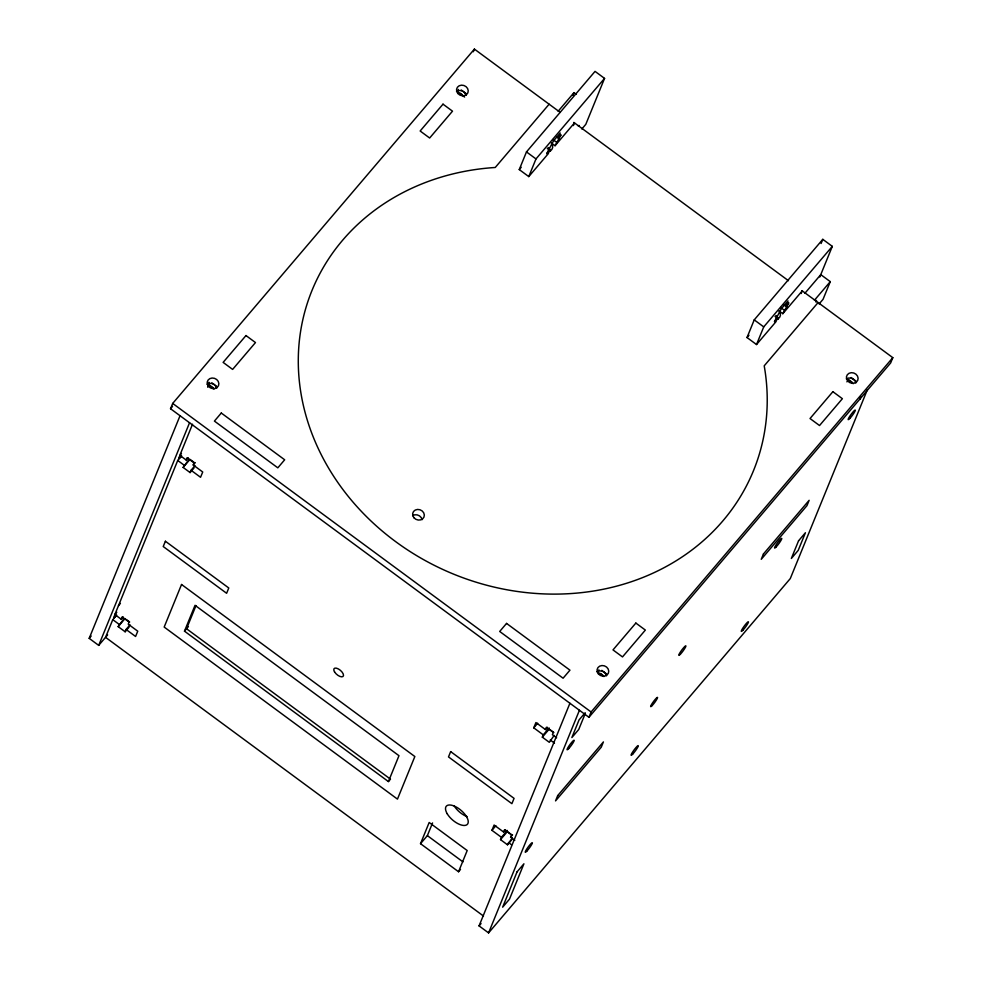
<?xml version="1.0" encoding="UTF-8"?>
<svg xmlns="http://www.w3.org/2000/svg" width="982" height="982" viewBox="0 0 982 982"><rect width="100%" height="100%" fill="white"/><g stroke="black" fill="none" stroke-linecap="round" stroke-linejoin="round"><path stroke-width="1.47" d="M802.048 290.721L892.81 357.657L890.649 362.959L588.942 717.29L170.537 408.733L172.697 403.43L474.404 49.1L560.231 112.39M107.627 634.888L98.703 645.383L89.19 638.361L180.037 415.742M98.703 645.383L189.551 422.751M209.043 382.293L208.086 384.649L214.027 389.032M116.686 615.051L112.77 619.654L105.553 637.33L483.463 916.022M123.155 616.905L121.191 619.212L114.857 614.536L177.73 460.46L181.645 455.857M192.521 424.212L179.829 455.341L186.163 460.018L188.127 457.71M129.059 627.167L125.144 631.77L118.171 626.626L124.002 618.586M121.191 619.212L122.136 616.917L129.108 622.06L128.237 624.171L137.75 631.193L135.59 636.483L126.077 629.474L129.992 624.871M194.031 467.972L190.103 472.575L183.131 467.432L188.974 459.392M186.163 460.018L187.096 457.722L194.068 462.866L193.209 464.977L202.722 471.998L200.549 477.289L191.048 470.28L194.964 465.677M125.144 631.77L126.077 629.474M190.103 472.575L191.048 470.28M184.481 631.168L195.037 605.305L398.974 755.698L388.418 781.574L184.481 631.168L188.397 626.565M195.983 605.612L186.531 628.75L390.48 779.156L388.418 781.574M473.324 51.751L474.404 49.1M458.41 89.436L457.452 91.792L464.584 97.046M547.269 148.491L549.638 150.246L548.202 153.769L528.77 176.588L519.257 169.579L526.475 151.915L595.043 71.379L604.556 78.388L585.8 124.333L581.847 128.986M528.77 176.588L535.988 158.924L604.556 78.388M572.887 95.352L573.991 92.639L576.373 94.395M551.491 143.09L555.051 145.717L561.053 134.816L558.083 138.302L560.243 133L553.394 141.052L546.667 153.732L549.638 150.246M573.402 125.561L574.482 122.91L555.051 145.717M420.517 843.685L429.171 822.486L467.199 850.535L458.545 871.746L420.517 843.685L427.366 835.633L432.559 822.916M512.383 839.033L507.485 844.778L500.513 839.635L501.458 837.339L491.945 830.33L494.106 825.027L503.619 832.036L505.57 829.741M554.167 735.408L549.306 742.306L542.334 737.163L543.279 734.867L533.766 727.846L535.927 722.556L545.44 729.565L547.391 727.257M503.619 832.036L504.552 829.741L511.524 834.884L510.591 837.18L514.813 840.297M545.44 729.565L546.373 727.269L553.345 732.412L552.412 734.708L556.634 737.826M507.485 844.778L512.346 837.879M867.253 389.977L790.289 578.57L488.582 932.9L479.069 925.891L569.916 703.259M488.582 932.9L579.429 710.268M598.922 669.81L597.964 672.167L603.905 676.549M585.382 713.202L578.717 729.503L571.868 737.556L579.073 719.892L584.953 712.981M588.942 717.29L591.103 711.987L892.81 357.657M775.019 316.45L777.4 318.205L775.952 321.74L756.521 344.547L747.02 337.538L754.225 319.874L822.793 239.338L832.306 246.359L819.81 276.985M756.521 344.547L763.738 326.883L832.306 246.359M779.242 311.048L782.814 313.688L788.816 302.775L785.846 306.261L783.464 304.506M785.846 306.261L788.006 300.958L781.144 309.011L774.43 321.691L777.4 318.205M821.099 243.511L822.793 239.338M801.152 293.52L802.245 290.868L782.814 313.688M804.921 293.237L820.768 274.629L830.281 281.638L823.063 299.301L819.111 303.954M859.864 399.33L860.968 396.618M170.537 408.733L172.513 406.401M207.644 387.19L209.473 385.042L213.033 387.669M183.131 467.432L189.992 459.38L194.645 462.817M193.209 464.977L195.173 462.682M89.19 638.361L91.179 636.041M118.466 605.698L120.418 603.402M549.122 104.202L495.247 167.48A238.43 209.141 22.2 0 0 301.302 395.255A238.43 209.141 22.2 0 0 570.26 593.607A238.43 209.141 22.2 0 0 764.205 365.832L818.092 302.554M114.857 614.536L116.821 612.228M118.171 626.626L125.021 618.574M558.144 111.248L573.991 92.639M519.257 169.579L521.209 167.296M747.02 337.538L748.959 335.255M814.434 300.247L830.281 281.638M533.766 727.846L537.682 723.243M543.279 734.867L549.147 727.957M542.334 737.163L549.196 729.11L553.848 732.535M846.889 381.851L848.718 379.703L852.278 382.342M491.945 830.33L495.861 825.727M458.545 871.746L460.509 869.438M501.458 837.339L507.326 830.441M500.513 839.635L507.375 831.582L512.027 835.019M510.591 837.18L512.555 834.884M479.069 925.891L481.057 923.559M573.807 122.406L788.472 280.717M557.089 136.94L559.47 138.695M784.851 304.911L787.22 306.654M552.927 139.554L556.499 142.194M780.69 307.513L784.25 310.152M461.27 90.013L466.02 93.511M851.149 377.53L855.899 381.041M460.03 93.069L462.399 94.812M847.331 379.31L853.272 383.692M526.475 151.915L535.988 158.924M754.225 319.874L763.738 326.883M211.903 382.87L216.654 386.368M601.782 670.387L606.532 673.898M600.542 673.443L602.911 675.199M172.697 403.43L591.103 711.987M177.73 460.46L184.076 465.137M550.251 740.011L554.474 743.129M508.43 842.482L511.597 844.827M427.366 835.633L462.952 861.877M126.187 619.433L129.673 622.011M112.77 619.654L119.104 624.331M578.288 125.991A5.966 0.798 -53.6 0 1 579.061 126.273M815.551 300.958A5.966 0.798 -53.6 0 1 815.932 302.063M775.89 315.48A5.966 5.229 22.2 0 1 778.247 319.138M548.14 147.521A5.966 5.229 22.2 0 1 550.497 151.179M412.6 515.624A5.966 5.229 22.2 0 1 422.088 519.687M779.168 311.22A5.966 5.229 22.2 0 1 775.571 319.531M551.418 143.262A5.966 5.229 22.2 0 1 547.809 151.572M207.153 384.22A5.966 5.229 22.2 0 1 216.641 388.283M456.52 91.363A5.966 5.229 22.2 0 1 466.008 95.426M597.031 671.737A5.966 5.229 22.2 0 1 606.52 675.8M846.398 378.88A5.966 5.229 22.2 0 1 855.887 382.943M181.167 456.434A5.966 0.798 -53.6 0 1 178.65 458.361A5.966 0.798 -53.6 0 1 181.461 453.5M116.195 615.628A5.966 0.798 -53.6 0 1 113.691 617.715A5.966 0.798 -53.6 0 1 115.618 613.959M467.088 816.619A13.908 6.42 40.4 0 1 454.101 805.756M165.393 541.242L163.221 546.532L226.621 593.288L228.781 587.985L165.393 541.242M181.547 584.486L164.178 627.068L397.465 799.115L414.846 756.533L181.547 584.486M450.664 751.611L448.504 756.913L511.892 803.669L514.065 798.366L450.664 751.611M517.06 871.844L502.649 907.184L509.498 899.131L523.922 863.792L517.06 871.844M557.702 795.592L555.542 800.895L601.254 747.204L603.414 741.913L557.702 795.592M763.419 554.008L761.246 559.31L806.971 505.62L809.131 500.317L763.419 554.008M798.562 540.787L791.357 558.451L798.206 550.399L805.424 532.735L798.562 540.787M245.979 335.549L223.123 362.395L232.624 369.404L255.48 342.558L245.979 335.549M443.005 104.166L420.149 130.999L429.65 138.02L452.506 111.175L443.005 104.166M221.281 413.029L214.42 421.094L277.82 467.837L284.67 459.785L221.281 413.029M506.552 623.41L499.691 631.463L563.091 678.218L569.953 670.166L506.552 623.41M635.857 623.067L613.001 649.912L622.502 656.921L645.358 630.076L635.857 623.067M832.883 391.683L810.027 418.528L819.528 425.537L842.384 398.692L832.883 391.683M413.925 517.735A5.966 5.229 22.2 0 0 423.954 517.109A5.966 5.229 22.2 0 0 417.534 509.437A5.966 5.229 22.2 0 0 413.925 517.735M208.479 386.331A5.966 5.229 22.2 0 0 218.495 385.693A5.966 5.229 22.2 0 0 212.075 378.021A5.966 5.229 22.2 0 0 208.479 386.331M457.845 93.474A5.966 5.229 22.2 0 0 467.862 92.836A5.966 5.229 22.2 0 0 461.442 85.164A5.966 5.229 22.2 0 0 457.845 93.474M598.357 673.848A5.966 5.229 22.2 0 0 608.374 673.21A5.966 5.229 22.2 0 0 601.954 665.538A5.966 5.229 22.2 0 0 598.357 673.848M847.724 380.991A5.966 5.229 22.2 0 0 857.74 380.353A5.966 5.229 22.2 0 0 851.32 372.681A5.966 5.229 22.2 0 0 847.724 380.991M776.234 546.827A6.002 0.798 -53.6 0 0 781.795 538.59A6.002 0.798 -53.6 0 0 776.504 544.175A6.002 0.798 -53.6 0 0 776.234 546.827M652.208 705.53A5.806 0.773 -53.6 0 0 657.584 697.576A5.806 0.773 -53.6 0 0 652.478 702.977A5.806 0.773 -53.6 0 0 652.208 705.53M632.739 754.078A6.002 0.798 -53.6 0 0 638.3 745.854A6.002 0.798 -53.6 0 0 633.009 751.439A6.002 0.798 -53.6 0 0 632.739 754.078M742.92 630.198A6.002 0.798 -53.6 0 0 748.48 621.962A6.002 0.798 -53.6 0 0 743.202 627.547A6.002 0.798 -53.6 0 0 742.92 630.198M526.855 851.099A5.966 0.798 -53.6 0 0 532.379 842.924A5.966 0.798 -53.6 0 0 527.125 848.473A5.966 0.798 -53.6 0 0 526.855 851.099M568.676 748.615A5.966 0.798 -53.6 0 0 574.2 740.44A5.966 0.798 -53.6 0 0 568.946 745.989A5.966 0.798 -53.6 0 0 568.676 748.615M849.811 418.455A5.966 0.798 -53.6 0 0 855.334 410.267A5.966 0.798 -53.6 0 0 850.081 415.816A5.966 0.798 -53.6 0 0 849.811 418.455M680.403 654.208A5.966 0.798 -53.6 0 0 685.927 646.033A5.966 0.798 -53.6 0 0 680.673 651.582A5.966 0.798 -53.6 0 0 680.403 654.208M447.24 813.808A13.908 6.42 40.4 0 0 466.941 824.72A13.908 6.42 40.4 0 0 456.434 807.13A13.908 6.42 40.4 0 0 447.24 813.808M334.518 671.848A5.966 2.75 40.4 0 0 342.951 676.524A5.966 2.75 40.4 0 0 338.459 668.988A5.966 2.75 40.4 0 0 334.518 671.848"/></g></svg>
